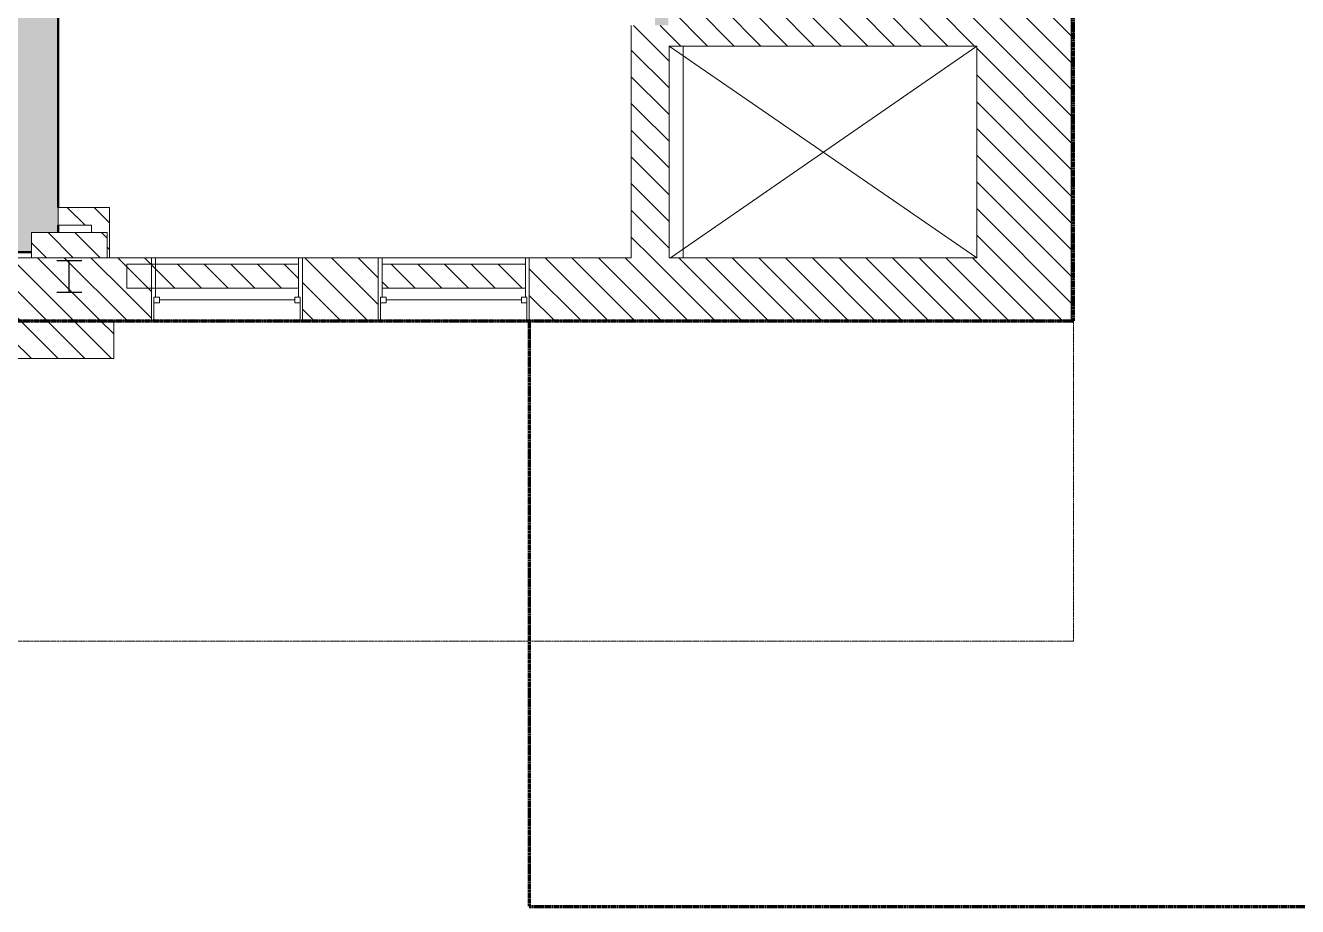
# Model space of a CAD drawing. Header units: inches. Extents: x -897 to 1409, y -1054 to 924.
# Drawn here: x 601.2 to 1005.3, y -429.2 to -149.4 of the extents above; entities that cross this region are included whole.
import ezdxf

# ---------------------------------------------------------------- set-up
doc = ezdxf.new("R2010")
doc.units = ezdxf.units.IN
doc.header["$MEASUREMENT"] = 0
doc.linetypes.add('Double Dash 3_8_', pattern=[1, 0.375, -0.125, 0.125, -0.125, 0.125, -0.125])
doc.linetypes.add('Double Dash 3_8__2_', pattern=[1, 0.375, -0.125, 0.125, -0.125, 0.125, -0.125])
for name, color, linetype, lineweight in [('A-DETL', 90, 'Continuous', 13), ('A-DETL-THIN', 151, 'Continuous', 13), ('A-FLOR', 192, 'Continuous', 13), ('A-GLAZ', 151, 'Continuous', 13), ('A-WALL', 113, 'Continuous', 13), ('A-WALL-PATT', 111, 'Continuous', 13), ('C-PROP-LINE', 91, 'Double Dash 3_8_', 20), ('I-WALL', 2, 'Continuous', 13), ('S-COLS', 52, 'Continuous', 13), ('S-COLS-SYMB', 171, 'Continuous', 20)]:
    doc.layers.add(name, color=color, linetype=linetype, lineweight=lineweight)
pattern_1 = [(135, (0, 0), (-4.24264, -4.24264), [])]

# ---------------------------------------------------------------- blocks, each defined once
blk = doc.blocks.new('W-Wide Flange-Column - W10X49-819827-7TH FLOOR TELECOM PLAN')
at = {"layer": 'S-COLS-SYMB', "color": 63, "lineweight": 25}
for p, q in [((-4.01, 5.05), (4.01, 5.05)), ((0, 5.05), (0, -5.05)), ((-4.01, -5.05), (4.01, -5.05))]:
    blk.add_line(p, q, dxfattribs=at)
blk = doc.blocks.new('5649_structural model_2019_rvt-1-7TH FLOOR TELECOM PLAN')
at = {"color": 123, "lineweight": 13, "rotation": 180}
blk.add_blockref('W-Wide Flange-Column - W10X49-819827-7TH FLOOR TELECOM PLAN', (615.18, -229.24), dxfattribs=at)
blk = doc.blocks.new('Concrete-Square-Column - 24 x 8 pier-3368453-7TH FLOOR TELECOM PLAN')
at = {"layer": 'S-COLS', "lineweight": 9}
h = blk.add_hatch(dxfattribs=at)
h.set_pattern_fill('FP_11', color=53, style=0, pattern_type=2)
h.set_pattern_definition([(225, (-219.244, -615.18), (4.24264, -4.24264), [])])
h.paths.add_polyline_path([(4, 12), (-4, 12), (-4, -12), (4, -12), (4, -2.47)], flags=0)
at = {"layer": 'S-COLS', "color": 133, "lineweight": 20}
for p, q in [((4, 12), (-4, 12)), ((-4, 12), (-4, -12)), ((4, -12), (4, 12)), ((-4, -12), (4, -12))]:
    blk.add_line(p, q, dxfattribs=at)
blk = doc.blocks.new('Double Hung - 48_ x 88_-2956991-7TH FLOOR TELECOM PLAN')
at = {"layer": 'A-GLAZ', "color": 133, "lineweight": 20}
for p, q in [((-22.75, 10), (-24, 10)), ((-22.75, 10), (-22.75, -2.5)), ((22.75, 10), (24, 10)), ((22.75, -2.5), (22.75, 10)), ((-23.25, -2.5), (-21.5, -2.5)), ((-23.25, -4.25), (-23.25, -2.5)), ((-23.25, -2.5), (-22.75, -2.5)), ((-23.25, -2.5), (-23.25, -10)), ((-21.5, -4.25), (-21.5, -2.5)), ((-21.5, -3.375), (21.5, -3.375)), ((21.5, -4.25), (21.5, -2.5)), ((23.25, -2.5), (21.5, -2.5)), ((22.75, -2.5), (23.25, -2.5)), ((23.25, -4.25), (23.25, -2.5)), ((23.25, -2.5), (23.25, -10)), ((-23.25, -4.25), (-21.5, -4.25)), ((23.25, -4.25), (21.5, -4.25)), ((-24, -10), (-23.25, -10)), ((24, -10), (23.25, -10))]:
    blk.add_line(p, q, dxfattribs=at)
blk = doc.blocks.new('Family - ___-850868-7TH FLOOR TELECOM PLAN')
at = {"layer": 'C-PROP-LINE', "color": 133, "linetype": 'Double Dash 3_8__2_'}
for p, q in [((934.11, -344.99), (934.11, 840.01)), ((389.27, -344.99), (934.11, -344.99))]:
    blk.add_line(p, q, dxfattribs=at)

msp = doc.modelspace()

# ---------------------------------------------------------------- hatches: boundary and pattern name
at = {"layer": 'A-WALL-PATT', "lineweight": 9}
h = msp.add_hatch(dxfattribs=at)
h.set_pattern_fill('FP_1', color=53, style=0, pattern_type=2)
h.set_pattern_definition(pattern_1)
h.paths.add_polyline_path([(933.4, -243.24), (933.4, 797.38), (903.4, 797.38), (903.4, -109.51), (904.4, -109.51), (904.4, -146.87), (903.4, -146.87), (903.4, -243.24)], flags=0)
at = {"layer": 'A-WALL-PATT'}
for points in [[(598.92, -217.24), (603.18, -217.24), (603.18, -215.24), (611.67, -215.24), (611.67, -48.37), (598.92, -48.37), (598.92, -213.88)], [(805.4, -149.45), (805.4, -55.37), (801.15, -55.37), (801.15, -149.45)], [(592.89, -221.49), (603.18, -221.49), (603.18, -217.24), (461.42, -217.24), (461.42, -221.49), (573.06, -221.49)]]:
    msp.add_hatch(color=253, dxfattribs=at).paths.add_polyline_path(points, flags=0)
at = {"layer": 'A-WALL-PATT', "lineweight": 9}
h = msp.add_hatch(dxfattribs=at)
h.set_pattern_fill('FP_1', color=53, style=0, pattern_type=2)
h.set_pattern_definition(pattern_1)
h.paths.add_polyline_path([(903.4, -155.99), (903.4, -146.87), (894.5, -146.87), (893.77, -143.99), (805.65, -143.99), (805.65, -155.99), (890.29, -155.99)], flags=0)
h = msp.add_hatch(dxfattribs=at)
h.set_pattern_fill('FP_1', color=53, style=0, pattern_type=2)
h.set_pattern_definition(pattern_1)
h.paths.add_polyline_path([(805.65, -176.99), (805.65, -149.45), (793.65, -149.45), (793.65, -176.99)], flags=0)
h = msp.add_hatch(dxfattribs=at)
h.set_pattern_fill('FP_1', color=53, style=0, pattern_type=2)
h.set_pattern_definition(pattern_1)
h.paths.add_polyline_path([(805.65, -223.24), (805.65, -176.99), (793.65, -176.99), (793.65, -223.24)], flags=0)
h = msp.add_hatch(dxfattribs=at)
h.set_pattern_fill('FP_1', color=53, style=0, pattern_type=2)
h.set_pattern_definition(pattern_1)
h.paths.add_polyline_path([(622.27, -212.87), (622.27, -207.24), (611.67, -207.24), (611.67, -212.87), (612.71, -212.87)], flags=0)
h = msp.add_hatch(dxfattribs=at)
h.set_pattern_fill('FP_1', color=53, style=0, pattern_type=2)
h.set_pattern_definition(pattern_1)
h.paths.add_polyline_path([(627.18, -223.24), (627.9, -223.24), (627.9, -207.24), (622.27, -207.24), (622.27, -215.24), (627.18, -215.24), (627.18, -221.92)], flags=0)
h = msp.add_hatch(dxfattribs=at)
h.set_pattern_fill('FP_1', color=53, style=0, pattern_type=2)
h.set_pattern_definition(pattern_1)
h.paths.add_polyline_path([(627.18, -243.24), (633.4, -243.24), (633.4, -223.24), (585.27, -223.24), (585.27, -243.24), (612.71, -243.24)], flags=0)
h.paths.add_polyline_path([(537.27, -243.24), (537.27, -223.24), (513.27, -223.24), (513.27, -243.24)], flags=0)
h.paths.add_polyline_path([(454.1, -243.24), (465.27, -243.24), (465.27, -223.24), (441.27, -223.24), (441.27, -243.24)], flags=0)
h.paths.add_polyline_path([(393.27, -243.24), (393.27, -223.24), (333.27, -223.24), (333.27, -243.24), (374.8, -243.24)], flags=0)
h.paths.add_polyline_path([(285.27, -243.24), (285.27, -223.24), (261.27, -223.24), (261.27, -243.24)], flags=0)
h.paths.add_polyline_path([(213.27, -243.24), (213.27, -223.24), (189.27, -223.24), (189.27, -243.24)], flags=0)
h.paths.add_polyline_path([(141.27, -243.24), (141.27, -223.24), (125.27, -223.24), (125.27, -243.24)], flags=0)
h = msp.add_hatch(dxfattribs=at)
h.set_pattern_fill('FP_1', color=53, style=0, pattern_type=2)
h.set_pattern_definition(pattern_1)
h.paths.add_polyline_path([(903.4, -243.24), (903.4, -223.24), (761.27, -223.24), (761.27, -243.24), (890.29, -243.24)], flags=0)
h.paths.add_polyline_path([(713.27, -243.24), (713.27, -223.24), (689.27, -223.24), (689.27, -243.24)], flags=0)
h.paths.add_polyline_path([(641.27, -243.24), (641.27, -223.24), (633.4, -223.24), (633.4, -243.24)], flags=0)
h = msp.add_hatch(dxfattribs=at)
h.set_pattern_fill('FP_1', color=53, style=0, pattern_type=2)
h.set_pattern_definition(pattern_1)
h.paths.add_polyline_path([(688.02, -232.87), (688.02, -225.24), (633.4, -225.24), (633.4, -232.87), (652.37, -232.87)], flags=0)
h = msp.add_hatch(dxfattribs=at)
h.set_pattern_fill('FP_1', color=53, style=0, pattern_type=2)
h.set_pattern_definition(pattern_1)
h.paths.add_polyline_path([(760.02, -232.87), (760.02, -225.24), (714.52, -225.24), (714.52, -232.87), (731.67, -232.87)], flags=0)
h = msp.add_hatch(dxfattribs=at)
h.set_pattern_fill('FP_1', color=53, style=0, pattern_type=2)
h.set_pattern_definition(pattern_1)
h.paths.add_polyline_path([(629.27, -255.24), (629.27, -243.24), (597.27, -243.24), (597.27, -255.24), (612.71, -255.24)], flags=0)

# ---------------------------------------------------------------- linework, layer by layer
at = {"layer": 'A-DETL', "linetype": 'Double Dash 3_8_', "lineweight": 140}
for p, q in [((934.11, -243.24), (934.11, 843.38)), ((125.27, -243.24), (934.11, -243.24)), ((761.27, -243.24), (761.27, -429.24)), ((761.27, -429.24), (1409.27, -429.24))]:
    msp.add_line(p, q, dxfattribs=at)
at = {"layer": 'A-DETL-THIN', "color": 53, "lineweight": 9}
for p, q in [((805.65, -155.99), (903.4, -223.24)), ((903.4, -155.99), (806.15, -223.24))]:
    msp.add_line(p, q, dxfattribs=at)
at = {"layer": 'A-FLOR', "color": 53, "lineweight": 9}
msp.add_line((810.15, -223.24), (810.15, -155.99), dxfattribs=at)
at = {"layer": 'A-WALL', "color": 133, "lineweight": 20}
for p, q in [((933.4, -243.24), (933.4, 797.38)), ((793.65, -149.45), (793.65, -176.99)), ((805.65, -155.99), (903.4, -155.99)), ((805.65, -176.99), (805.65, -155.99)), ((903.4, -155.99), (903.4, -223.24)), ((793.65, -176.99), (793.65, -223.24)), ((805.65, -223.24), (805.65, -176.99)), ((622.27, -207.24), (611.67, -207.24)), ((627.9, -207.24), (622.27, -207.24)), ((627.9, -223.24), (627.9, -207.24)), ((611.67, -212.87), (622.27, -212.87)), ((622.27, -212.87), (622.27, -215.24)), ((603.18, -223.24), (585.27, -223.24)), ((633.4, -223.24), (627.9, -223.24)), ((641.27, -223.24), (633.4, -223.24)), ((688.02, -225.24), (633.4, -225.24)), ((641.27, -243.24), (641.27, -223.24)), ((688.02, -232.87), (688.02, -225.24)), ((713.27, -223.24), (689.27, -223.24)), ((689.27, -223.24), (689.27, -243.24)), ((713.27, -243.24), (713.27, -223.24)), ((760.02, -225.24), (714.52, -225.24)), ((714.52, -225.24), (714.52, -232.87)), ((760.02, -232.87), (760.02, -225.24)), ((793.65, -223.24), (761.27, -223.24)), ((761.27, -223.24), (761.27, -243.24)), ((903.4, -223.24), (805.65, -223.24)), ((633.4, -232.87), (688.02, -232.87)), ((714.52, -232.87), (760.02, -232.87)), ((585.27, -243.24), (633.4, -243.24)), ((629.27, -243.24), (597.27, -243.24)), ((629.27, -255.24), (629.27, -243.24)), ((633.4, -243.24), (641.27, -243.24)), ((689.27, -243.24), (713.27, -243.24)), ((761.27, -243.24), (903.4, -243.24)), ((903.4, -243.24), (933.4, -243.24)), ((597.27, -255.24), (629.27, -255.24))]:
    msp.add_line(p, q, dxfattribs=at)
at = {"layer": 'A-WALL', "color": 253}
for p, q in [((611.67, -212.87), (611.67, -207.24)), ((611.67, -207.24), (611.67, -212.87)), ((627.9, -223.24), (627.18, -223.24)), ((627.18, -223.24), (627.9, -223.24)), ((633.4, -232.87), (633.4, -225.24)), ((633.4, -225.24), (633.4, -232.87))]:
    msp.add_line(p, q, dxfattribs=at)
at = {"layer": 'A-WALL', "color": 53, "lineweight": 9}
for p, q in [((641.27, -223.24), (689.27, -223.24)), ((713.27, -223.24), (761.27, -223.24)), ((689.27, -243.24), (641.27, -243.24)), ((761.27, -243.24), (713.27, -243.24))]:
    msp.add_line(p, q, dxfattribs=at)
at = {"layer": 'I-WALL', "color": 213, "lineweight": 50}
for p, q in [((611.67, -207.24), (611.67, -55.37)), ((611.67, -215.24), (611.67, -212.87)), ((461.42, -221.49), (603.18, -221.49))]:
    msp.add_line(p, q, dxfattribs=at)

# ---------------------------------------------------------------- block references
at = {"color": 133, "linetype": 'Double Dash 3_8__2_', "lineweight": 20}
msp.add_blockref('Family - ___-850868-7TH FLOOR TELECOM PLAN', (0, 0), dxfattribs=at)
at = {"lineweight": 5}
msp.add_blockref('5649_structural model_2019_rvt-1-7TH FLOOR TELECOM PLAN', (0, 0), dxfattribs=at)
at = {"color": 53, "lineweight": 9, "rotation": 270.0000000000001}
msp.add_blockref('Concrete-Square-Column - 24 x 8 pier-3368453-7TH FLOOR TELECOM PLAN', (615.18, -219.24), dxfattribs=at)
at = {"color": 53, "lineweight": 9}
for p in [(665.27, -233.24), (737.27, -233.24)]:
    msp.add_blockref('Double Hung - 48_ x 88_-2956991-7TH FLOOR TELECOM PLAN', p, dxfattribs=at)

doc.saveas('drawing.dxf')
